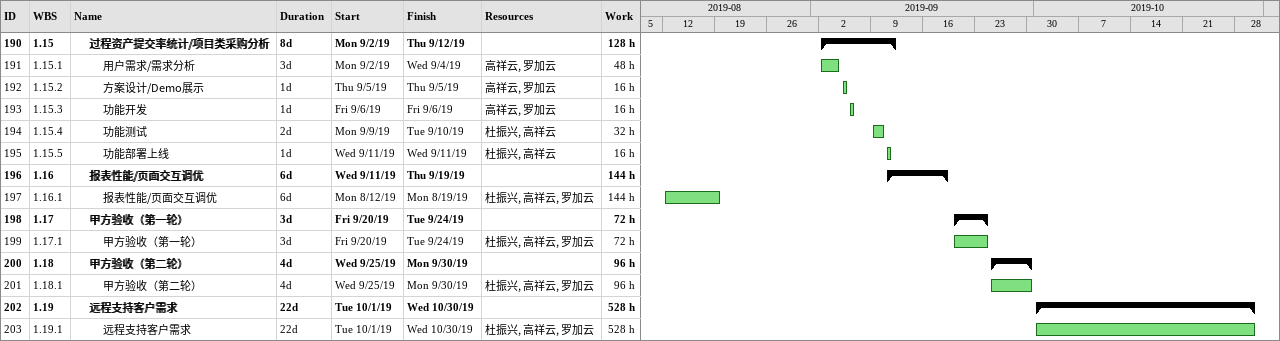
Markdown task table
| ID | WBS | Task | Duration | Start | Finish | Resources | Work (h) |
|---|---|---|---|---|---|---|---|
| 190 | 1.15 | **过程资产提交率统计/项目类采购分析** | 8d | 2019-09-02 | 2019-09-12 |  | 128 |
| 191 | 1.15.1 | 用户需求/需求分析 | 3d | 2019-09-02 | 2019-09-04 | 高祥云, 罗加云 | 48 |
| 192 | 1.15.2 | 方案设计/Demo展示 | 1d | 2019-09-05 | 2019-09-05 | 高祥云, 罗加云 | 16 |
| 193 | 1.15.3 | 功能开发 | 1d | 2019-09-06 | 2019-09-06 | 高祥云, 罗加云 | 16 |
| 194 | 1.15.4 | 功能测试 | 2d | 2019-09-09 | 2019-09-10 | 杜振兴, 高祥云 | 32 |
| 195 | 1.15.5 | 功能部署上线 | 1d | 2019-09-11 | 2019-09-11 | 杜振兴, 高祥云 | 16 |
| 196 | 1.16 | **报表性能/页面交互调优** | 6d | 2019-09-11 | 2019-09-19 |  | 144 |
| 197 | 1.16.1 | 报表性能/页面交互调优 | 6d | 2019-08-12 | 2019-08-19 | 杜振兴, 高祥云, 罗加云 | 144 |
| 198 | 1.17 | **甲方验收（第一轮）** | 3d | 2019-09-20 | 2019-09-24 |  | 72 |
| 199 | 1.17.1 | 甲方验收（第一轮） | 3d | 2019-09-20 | 2019-09-24 | 杜振兴, 高祥云, 罗加云 | 72 |
| 200 | 1.18 | **甲方验收（第二轮）** | 4d | 2019-09-25 | 2019-09-30 |  | 96 |
| 201 | 1.18.1 | 甲方验收（第二轮） | 4d | 2019-09-25 | 2019-09-30 | 杜振兴, 高祥云, 罗加云 | 96 |
| 202 | 1.19 | **远程支持客户需求** | 22d | 2019-10-01 | 2019-10-30 |  | 528 |
| 203 | 1.19.1 | 远程支持客户需求 | 22d | 2019-10-01 | 2019-10-30 | 杜振兴, 高祥云, 罗加云 | 528 |
